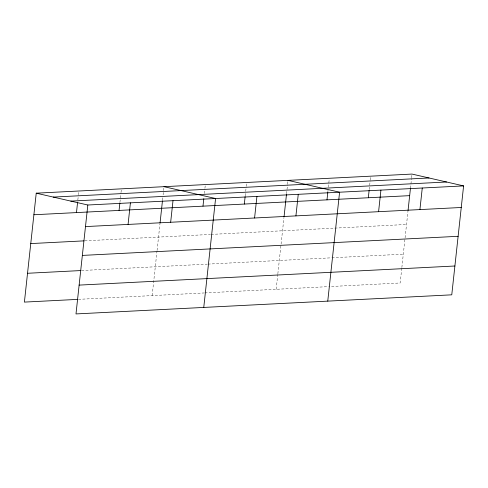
<?xml version="1.0" encoding="UTF-8"?>
<svg xmlns="http://www.w3.org/2000/svg" width="488" height="488" viewBox="0 0 488 488"><rect width="100%" height="100%" fill="white"/><g stroke="black" fill="none" stroke-linecap="round" stroke-linejoin="round"><path stroke-width="0.37" stroke-dasharray="2.44 1.83" d="M77.848 199.94L78.336 195.474M78.416 194.73L78.659 192.498M119.95 202.239L120.92 193.309M121.006 192.565L121.329 189.588M152.165 295.6L156.99 251.186M157.069 250.448L159.966 223.779M162.541 200.074L162.785 197.841M163.108 194.864L163.834 188.167M204.362 193.51L204.844 189.045M204.929 188.301L205.253 185.324M245.214 195.871L245.616 192.15M245.696 191.406L246.184 186.941M246.263 186.196L246.507 183.964M276.171 289.293L277.776 274.512M277.855 273.774L283.973 217.477M286.548 193.773L287.517 184.842M287.597 184.098L287.92 181.121M327.802 192.412L328.046 190.18M328.369 187.203L329.254 179.017M369.215 189.57L370.185 180.639M370.27 179.895L370.593 176.918M401.783 268.211L400.172 282.991L328.778 286.621M401.862 267.473L404.997 238.577M405.083 237.839L407.974 211.17M410.469 188.209L411.524 178.535M411.604 177.791L411.927 174.814M84.753 240.834L210.377 234.447M211.127 234.405L406.535 224.474M81.526 270.529L207.15 264.142M207.9 264.106L331.157 257.835M331.907 257.798L403.308 254.169M78.397 299.351L204.021 292.965M204.771 292.922L328.027 286.657"/><path stroke-width="0.73" d="M463.6 185.904L87.828 205.009L75.994 313.93L451.766 294.825L463.6 185.904L412.006 174.07L36.234 193.175L24.4 302.096L77.635 299.388M76.476 212.591L77.61 202.172M119.066 210.426L119.871 202.984M128.069 224.425L130.412 202.843M160.046 223.04L162.461 200.818M170.66 222.26L173.002 200.678M202.984 206.162L203.795 198.72M203.758 307.434L215.586 198.512L163.999 186.678M244.323 204.057L245.129 196.615M254.577 217.996L256.926 196.414M284.053 216.739L286.468 194.517M295.917 215.891L298.26 194.309M326.99 199.854L327.802 192.412M327.759 301.126L339.593 192.211L287.999 180.377M368.33 197.756L369.135 190.314M378.584 211.688L380.927 190.106M408.06 210.432L410.469 188.209M419.918 209.59L422.266 188.008M53.259 197.079L429.031 177.98M70.803 201.105L446.575 182M33.886 214.757L409.664 195.651M85.479 226.591L461.258 207.485M30.756 243.579L83.991 240.871M82.35 255.413L458.122 236.308M27.529 273.274L80.764 270.565M79.123 285.108L454.901 266.003M36.234 193.175L87.828 205.009"/></g></svg>
